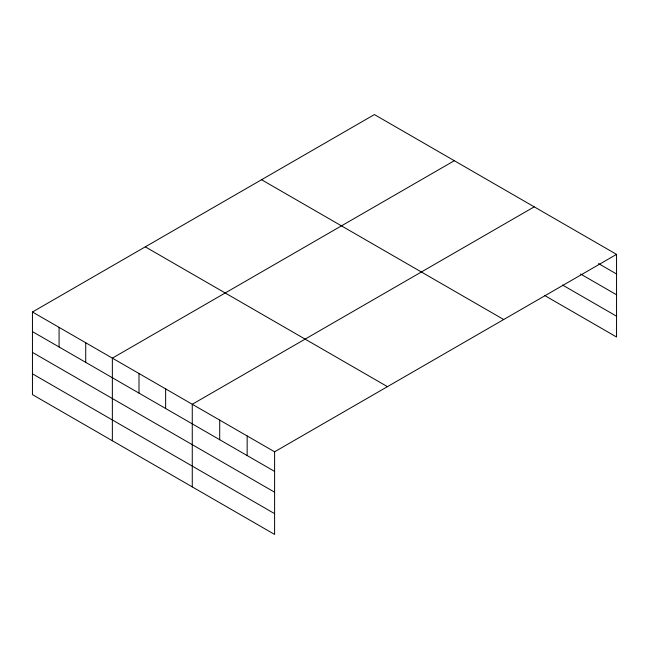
<?xml version="1.0" encoding="UTF-8"?>
<svg xmlns="http://www.w3.org/2000/svg" width="649" height="649" viewBox="0 0 649 649"><rect width="100%" height="100%" fill="white"/><g stroke="black" fill="none" stroke-linecap="round" stroke-linejoin="round"><path stroke-width="0.97" d="M32.45 311.999L274.6 451.801L274.6 534.427L32.45 394.624L32.45 311.999L374.4 114.573L616.55 254.376L616.55 337.001L544.511 295.409M454.308 160.709L112.358 358.134L112.358 440.76M534.216 206.844L192.266 404.27L192.266 486.896M274.6 451.801L616.55 254.376M598.54 263.591L616.55 273.992M580.531 273.983L616.55 294.784M562.521 285.016L616.55 316.209M261.555 179.724L503.705 319.527M145.295 246.847L387.445 386.65M32.45 331.607L274.6 471.409M32.45 352.399L274.6 492.202M32.45 373.824L274.6 513.635M247.155 435.958L247.155 455.566M219.711 420.114L219.711 439.722M165.633 388.889L165.633 408.497M139 373.508L139 393.124M85.725 342.753L85.725 362.361M59.083 327.372L59.083 346.988"/></g></svg>
